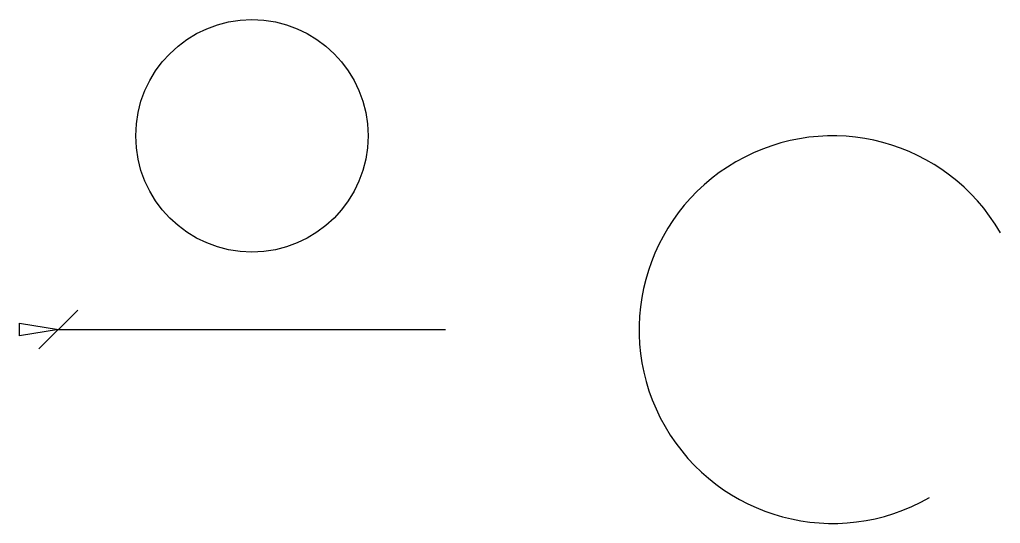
# Model space of a CAD drawing. Header units: millimetres. Extents: x -1000 to 24330, y -5000 to 8000.
import ezdxf

# ---------------------------------------------------------------- set-up
doc = ezdxf.new("R2010")
doc.units = ezdxf.units.MM
for name, color, linetype in [('BLOCK__ARCHTICK', 7, 'CONTINUOUS'), ('BLOCK__CLOSEDBLANK', 7, 'CONTINUOUS'), ('Shape', 7, 'CONTINUOUS'), ('Shape001', 7, 'CONTINUOUS'), ('Shape002', 7, 'CONTINUOUS'), ('Shape003', 7, 'CONTINUOUS'), ('Shape004', 7, 'CONTINUOUS')]:
    doc.layers.add(name, color=color, linetype=linetype)

msp = doc.modelspace()

# ---------------------------------------------------------------- linework, layer by layer
at = {"layer": 'BLOCK__ARCHTICK'}
msp.add_line((-500, -500), (500, 500), dxfattribs=at)
at = {"layer": 'BLOCK__CLOSEDBLANK'}
for p, q in [((-1000, 164), (0, 0)), ((-1000, -164), (-1000, 164)), ((0, 0), (-1000, -164))]:
    msp.add_line(p, q, dxfattribs=at)
at = {"layer": 'Shape'}
msp.add_line((-500, -500), (500, 500), dxfattribs=at)
at = {"layer": 'Shape001'}
for p, q in [((-1000, 164), (0, 0)), ((-1000, -164), (-1000, 164)), ((0, 0), (-1000, -164))]:
    msp.add_line(p, q, dxfattribs=at)
at = {"layer": 'Shape002'}
msp.add_line((0, 0), (10000, 0), dxfattribs=at)
at = {"layer": 'Shape003'}
msp.add_circle((5000, 5000), 3000, dxfattribs=at)
at = {"layer": 'Shape004'}
msp.add_arc((20000, 0), 5000, 30, -60, dxfattribs=at)

doc.saveas('drawing.dxf')
